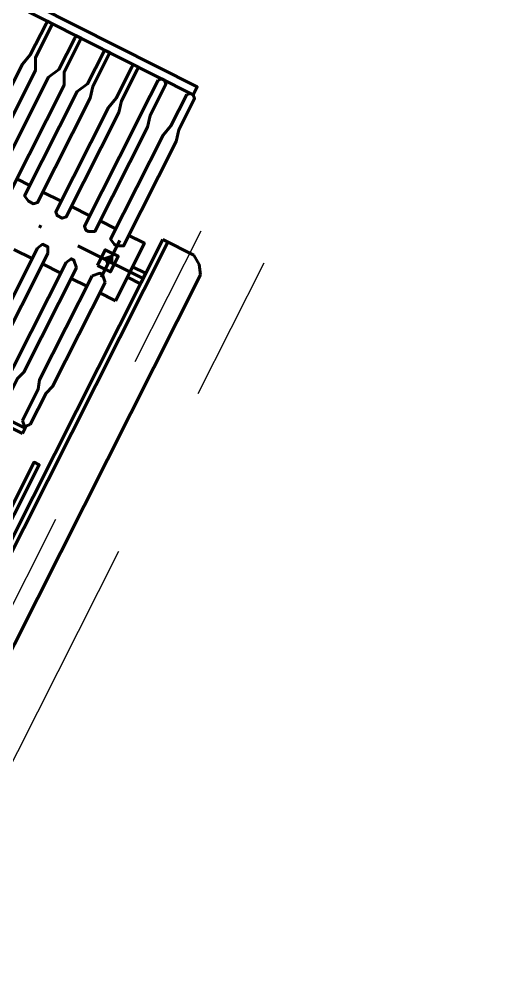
# Model space of a CAD drawing. Header units: metres. Extents: x 0 to 547597, y 0 to 1844684.
# Drawn here: x 543454.472 to 543455.133, y 1844572.65 to 1844574.015 of the extents above; entities that cross this region are included whole.
import ezdxf

# ---------------------------------------------------------------- set-up
doc = ezdxf.new("R2010")
doc.units = ezdxf.units.M
doc.linetypes.add('DASHED', pattern=[0.75, 0.5, -0.25])
doc.layers.add('5_Thep', color=4, linetype='Continuous')
doc.layers.add('GIAI DOAN 2', color=8, linetype='DASHED')
doc.layers.add('giai đoạn này', color=10, linetype='Continuous', lineweight=60)

# ---------------------------------------------------------------- blocks, each defined once
blk = doc.blocks.new('MBA220-MB')
at = {"color": 1}
for points in [[(-1008.4, 2959.2), (-1020.8, 2950.9), (-1029.1, 2938.5)], [(-1008.4, 2959.2), (310, 2959.2)], [(-1029.1, 2938.5), (-1029.1, 2888.9)], [(-1029.1, 2897.2), (330.6, 2897.2)], [(-1029.1, 2888.9), (330.6, 2888.9)], [(-958.8, 2868.3), (-958.8, 2888.9), (-975.4, 2888.9), (-975.4, 2868.3), (-958.8, 2868.3)], [(-967.1, 2888.9), (-967.1, 2785.6)], [(-1012.6, 2843.5), (-1012.6, 2868.3), (-921.6, 2868.3)], [(-1012.6, 2843.5), (-1012.6, 2868.3), (-921.6, 2868.3)], [(-921.6, 2843.5), (-921.6, 2868.3)], [(-921.6, 2843.5), (-921.6, 2868.3)], [(-33.1, 2868.3), (-33.1, 2876.5), (-665.4, 2876.5), (-665.4, 2868.3), (-33.1, 2868.3)], [(-1012.6, 2843.5), (-1012.6, 2864.1)], [(-1012.6, 2843.5), (-1012.6, 2864.1)], [(-921.6, 2843.5), (-921.6, 2864.1)], [(-921.6, 2843.5), (-921.6, 2864.1)], [(-1227.5, 2826.9), (-1177.9, 2826.9), (-1161.4, 2822.8), (-996, 2822.8), (-991.9, 2831.1), (-991.9, 2835.2), (-996, 2843.5), (-1161.4, 2843.5), (-1177.9, 2839.3), (-1227.5, 2839.3), (-1231.6, 2835.2), (-1231.6, 2831.1), (-1227.5, 2826.9)], [(-954.7, 2822.8), (-954.7, 2843.5), (-979.5, 2843.5), (-979.5, 2822.8), (-954.7, 2822.8)], [(-954.7, 2822.8), (-954.7, 2843.5), (-979.5, 2843.5), (-979.5, 2822.8), (-954.7, 2822.8)], [(-967.1, 2839.3), (-967.1, 2839.3), (-975.4, 2835.2), (-975.4, 2835.2), (-971.2, 2831.1), (-967.1, 2826.9), (-967.1, 2831.1), (-963, 2835.2)], [(-967.1, 2839.3), (-967.1, 2839.3), (-975.4, 2835.2), (-975.4, 2835.2), (-971.2, 2831.1), (-967.1, 2826.9), (-967.1, 2831.1), (-963, 2835.2)], [(-967.1, 2822.8), (-967.1, 2847.6)], [(-967.1, 2822.8), (-967.1, 2847.6)], [(-938.2, 2843.5), (-946.4, 2835.2), (-946.4, 2831.1), (-938.2, 2822.8)], [(-938.2, 2843.5), (-946.4, 2835.2), (-946.4, 2831.1), (-938.2, 2822.8)], [(-938.2, 2843.5), (-772.9, 2843.5), (-760.5, 2839.3), (-710.9, 2839.3)], [(-938.2, 2843.5), (-772.9, 2843.5), (-760.5, 2839.3), (-710.9, 2839.3)], [(-710.9, 2826.9), (-706.7, 2831.1), (-702.6, 2835.2), (-706.7, 2835.2), (-710.9, 2839.3)], [(-710.9, 2826.9), (-706.7, 2831.1), (-702.6, 2835.2), (-706.7, 2835.2), (-710.9, 2839.3)], [(-1244, 1620.1), (-1244, 2835.2), (-1231.6, 2835.2)], [(-1244, 1620.1), (-1244, 2835.2), (-1231.6, 2835.2)], [(-1231.6, 1620.1), (-1231.6, 2835.2)], [(-1231.6, 1620.1), (-1231.6, 2835.2)], [(-942.3, 2835.2), (-1000.2, 2835.2)], [(-942.3, 2835.2), (-1000.2, 2835.2)], [(-954.7, 2835.2), (-983.6, 2835.2)], [(-954.7, 2835.2), (-983.6, 2835.2)], [(-967.1, 2835.2), (-967.1, 2835.2), (-971.2, 2835.2), (-971.2, 2831.1), (-967.1, 2831.1), (-967.1, 2835.2)], [(-967.1, 2835.2), (-967.1, 2835.2), (-971.2, 2835.2), (-971.2, 2831.1), (-967.1, 2831.1), (-967.1, 2835.2)], [(-710.9, 2826.9), (-760.5, 2826.9), (-772.9, 2822.8), (-938.2, 2822.8)], [(-710.9, 2826.9), (-760.5, 2826.9), (-772.9, 2822.8), (-938.2, 2822.8)], [(-694.3, 2835.2), (-702.6, 2835.2), (-702.6, 1620.1)], [(-694.3, 2835.2), (-702.6, 2835.2), (-702.6, 1620.1)], [(-694.3, 1620.1), (-694.3, 2835.2)], [(-694.3, 1620.1), (-694.3, 2835.2)], [(-1012.6, 2798), (-1012.6, 2822.8)], [(-1012.6, 2798), (-1012.6, 2822.8)], [(-921.6, 2798), (-921.6, 2822.8)], [(-921.6, 2798), (-921.6, 2822.8)], [(-1227.5, 2781.5), (-1177.9, 2781.5), (-1161.4, 2781.5), (-996, 2781.5), (-991.9, 2785.6), (-991.9, 2789.7), (-996, 2798), (-1161.4, 2798), (-1177.9, 2793.9), (-1227.5, 2793.9), (-1231.6, 2789.7), (-1231.6, 2785.6), (-1227.5, 2781.5)], [(-1227.5, 2781.5), (-1177.9, 2781.5), (-1161.4, 2781.5), (-996, 2781.5), (-991.9, 2785.6), (-991.9, 2789.7), (-996, 2798), (-1161.4, 2798), (-1177.9, 2793.9), (-1227.5, 2793.9), (-1231.6, 2789.7), (-1231.6, 2785.6), (-1227.5, 2781.5)], [(-938.2, 2798), (-946.4, 2789.7), (-946.4, 2785.6), (-938.2, 2781.5)], [(-938.2, 2798), (-946.4, 2789.7), (-946.4, 2785.6), (-938.2, 2781.5)], [(-938.2, 2798), (-772.9, 2798), (-760.5, 2793.9), (-710.9, 2793.9)], [(-938.2, 2798), (-772.9, 2798), (-760.5, 2793.9), (-710.9, 2793.9)], [(-1012.6, 2752.5), (-1012.6, 2781.5)], [(-710.9, 2781.5), (-760.5, 2781.5), (-772.9, 2781.5), (-938.2, 2781.5)], [(-710.9, 2781.5), (-760.5, 2781.5), (-772.9, 2781.5), (-938.2, 2781.5)], [(-921.6, 2752.5), (-921.6, 2781.5), (-921.6, 2752.5)], [(-1227.5, 2740.1), (-1177.9, 2740.1), (-1161.4, 2736), (-996, 2736), (-991.9, 2740.1), (-991.9, 2748.4), (-996, 2752.5), (-1161.4, 2752.5), (-1177.9, 2748.4), (-1227.5, 2748.4), (-1231.6, 2748.4), (-1231.6, 2740.1), (-1227.5, 2740.1)], [(-1227.5, 2740.1), (-1177.9, 2740.1), (-1161.4, 2736), (-996, 2736), (-991.9, 2740.1), (-991.9, 2748.4), (-996, 2752.5), (-1161.4, 2752.5), (-1177.9, 2748.4), (-1227.5, 2748.4), (-1231.6, 2748.4), (-1231.6, 2740.1), (-1227.5, 2740.1)], [(-938.2, 2752.5), (-946.4, 2748.4), (-946.4, 2740.1), (-938.2, 2736)], [(-938.2, 2752.5), (-946.4, 2748.4), (-946.4, 2740.1), (-938.2, 2736)], [(-938.2, 2752.5), (-772.9, 2752.5), (-760.5, 2748.4), (-710.9, 2748.4)], [(-938.2, 2752.5), (-772.9, 2752.5), (-760.5, 2748.4), (-710.9, 2748.4)], [(-1012.6, 2707.1), (-1012.6, 2736)], [(-710.9, 2740.1), (-760.5, 2740.1), (-772.9, 2736), (-938.2, 2736)], [(-710.9, 2740.1), (-760.5, 2740.1), (-772.9, 2736), (-938.2, 2736)], [(-921.6, 2707.1), (-921.6, 2736), (-921.6, 2707.1)], [(-967.1, 2723.6), (-967.1, 2727.7)], [(-1227.5, 2694.7), (-1177.9, 2694.7), (-1161.4, 2686.4), (-996, 2686.4), (-991.9, 2694.7), (-991.9, 2702.9), (-996, 2707.1), (-1161.4, 2707.1), (-1177.9, 2702.9), (-1231.6, 2702.9), (-1231.6, 2694.7), (-1227.5, 2694.7)], [(-1227.5, 2694.7), (-1177.9, 2694.7), (-1161.4, 2686.4), (-996, 2686.4), (-991.9, 2694.7), (-991.9, 2702.9), (-996, 2707.1), (-1161.4, 2707.1), (-1177.9, 2702.9), (-1231.6, 2702.9), (-1231.6, 2694.7), (-1227.5, 2694.7)], [(-1012.6, 2665.8), (-1012.6, 2686.4)], [(-1227.5, 2649.2), (-1177.9, 2649.2), (-1161.4, 2641), (-996, 2641), (-991.9, 2649.2), (-991.9, 2657.5), (-996, 2665.8), (-1161.4, 2665.8), (-1177.9, 2657.5), (-1231.6, 2657.5), (-1231.6, 2649.2), (-1227.5, 2649.2)], [(-1227.5, 2649.2), (-1177.9, 2649.2), (-1161.4, 2641), (-996, 2641), (-991.9, 2649.2), (-991.9, 2657.5), (-996, 2665.8), (-1161.4, 2665.8), (-1177.9, 2657.5), (-1231.6, 2657.5), (-1231.6, 2649.2), (-1227.5, 2649.2)], [(-1227.5, 2603.8), (-1177.9, 2603.8), (-1161.4, 2599.6), (-996, 2599.6), (-991.9, 2603.8), (-991.9, 2612), (-996, 2620.3), (-1161.4, 2620.3), (-1177.9, 2612), (-1231.6, 2612), (-1231.6, 2603.8), (-1227.5, 2603.8)], [(-1227.5, 2603.8), (-1177.9, 2603.8), (-1161.4, 2599.6), (-996, 2599.6), (-991.9, 2603.8), (-991.9, 2612), (-996, 2620.3), (-1161.4, 2620.3), (-1177.9, 2612), (-1231.6, 2612), (-1231.6, 2603.8), (-1227.5, 2603.8)]]:
    blk.add_lwpolyline(points, dxfattribs=at)
blk = doc.blocks.new('mb moiTQK')
at = {"layer": 'GIAI DOAN 2'}
for p, q in [((-88.1589, -79.4782), (-89.116, -79.4782)), ((-88.1589, -79.5782), (-89.116, -79.5782))]:
    blk.add_line(p, q, dxfattribs=at)
at = {"layer": 'giai đoạn này', "color": 1, "linetype": 'ByBlock', "ltscale": 5, "xscale": 0.001, "yscale": 0.001, "zscale": 0.001}
blk.add_blockref('MBA220-MB', (-88.0517, -82.5102), dxfattribs=at)
blk = doc.blocks.new('ACAD-DinhViTuyenDz220kV')
blk.add_circle((543470.1879, 1844560.0696), 117.5514)
at = {"layer": '5_Thep', "rotation": 243.2403583287449}
blk.add_blockref('mb moiTQK', (543485.661, 1844458.313), dxfattribs=at)

msp = doc.modelspace()

# ---------------------------------------------------------------- block references
msp.add_blockref('ACAD-DinhViTuyenDz220kV', (0, 0))

doc.saveas('drawing.dxf')
